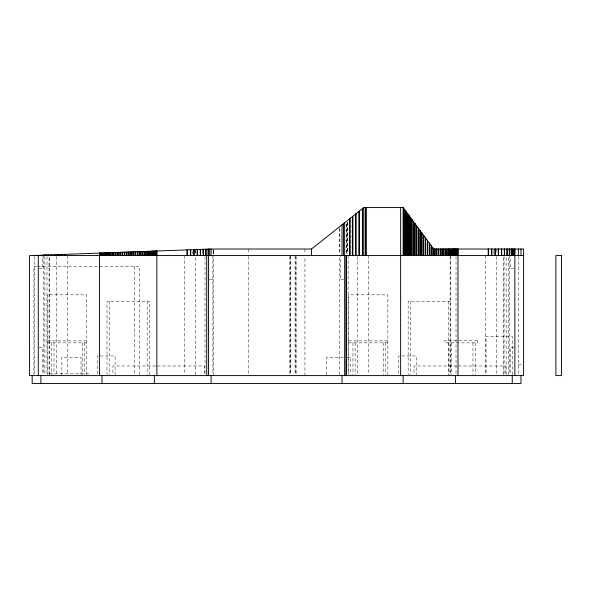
<?xml version="1.0" encoding="UTF-8"?>
<svg xmlns="http://www.w3.org/2000/svg" width="591" height="591" viewBox="0 0 591 591"><rect width="100%" height="100%" fill="white"/><g stroke="black" fill="none" stroke-linecap="round" stroke-linejoin="round"><path stroke-width="0.44" stroke-dasharray="2.96 2.22" d="M49.083 374.664L49.083 256.487M49.629 374.664L49.629 256.487M195.51 374.664L195.51 256.487M213.72 375.588L213.72 255.563M304.941 375.588L304.941 256.487M339.419 374.664L339.419 255.563M503.517 374.664L503.517 256.487M506.147 374.664L506.147 256.487M508.267 374.664L508.267 256.487M36.531 266.475L33.923 266.475L33.916 374.672M37.455 266.475L139.528 266.475L139.528 374.672M39.154 268.661L42.641 268.661L42.641 255.563M513.985 268.661L510.498 268.661L510.498 256.442M209.362 279.573L212.849 279.573M343.777 279.573L340.29 279.573L340.29 256.487M450.482 301.395L408.159 301.395L408.152 374.672M47.443 340.889L86.722 340.889M348.579 340.889L387.859 340.889M47.443 342.854L86.722 342.854M348.579 342.854L387.859 342.854M39.154 347.22L42.641 347.22L42.641 374.672M513.985 347.22L510.498 347.22L510.498 374.672M98.298 355.945L97.633 355.945L97.633 374.694M100.189 355.945L115.09 355.945L115.09 374.694M399.804 355.945L398.77 355.945L398.77 374.694M401.961 355.945L416.227 355.945L416.227 374.694M343.378 357.252L326.757 357.252L326.757 374.672M347.072 357.252L350.766 357.252L350.766 374.672M518.351 364.677L523.589 364.677M155.736 365.984L112.911 365.984L112.911 374.709M157.236 365.984L204.56 365.984L204.56 374.709M456.873 365.984L414.047 365.984L414.047 374.709M458.372 365.984L505.697 365.984L505.697 374.709M49.629 373.837L88.901 373.837M518.351 256.487L518.351 374.679M512.242 374.672L512.242 336.309L486.061 336.309L486.061 374.672M509.627 255.563L509.627 374.664M504.064 256.487L504.064 374.664M496.647 249.018L496.647 253.931M496.647 256.487L496.647 374.664M493.773 250.658L493.773 253.931M485.625 255.563L485.625 374.664M475.585 342.854L475.585 374.679M472.963 342.854L472.963 374.679M456.023 256.487L456.023 374.664M451.576 342.854L451.576 374.679M450.475 255.563L450.49 374.672M450.113 256.487L450.113 374.664M448.961 342.854L448.961 374.679M448.303 301.395L448.303 374.672M410.339 301.395L410.339 374.672M387.859 374.664L387.859 294.843L348.579 294.843L348.579 374.664M385.679 342.854L385.679 374.679M383.493 342.854L383.493 374.679M368.658 255.563L368.658 374.664M357.629 256.487L357.629 374.664M355.125 342.854L355.125 374.679M352.945 342.854L352.945 374.679M350.921 219.645L350.921 253.724M348.136 255.563L348.136 374.664M347.523 222.334L347.523 253.724M347.338 222.475L347.338 253.731M347.094 222.659L347.094 253.738M346.4 224.078L346.4 253.768M346.289 224.233L346.289 253.724M339.869 228.362L339.869 253.753M339.53 228.614L339.419 253.775M304.941 249.018L304.941 253.931M296.157 256.487L296.157 374.664M295.441 256.487L295.441 374.664M295.072 255.563L295.072 374.664M290.602 255.563L290.602 374.664M290.24 256.487L290.24 374.664M289.524 256.487L289.524 374.664M248.205 249.018L248.205 253.931M248.205 256.487L248.205 375.588M213.72 249.018L213.72 253.931L213.61 250.658M213.521 250.658L213.521 253.931M213.41 250.658L213.41 253.931M213.129 250.658L213.129 253.931M212.849 255.563L212.893 374.664M205.003 256.487L205.003 374.664M202.218 250.237L202.218 253.79M195.51 249.594L195.51 253.857M195.281 250.451L195.281 253.864M192.636 251.374L192.636 253.886M184.481 255.563L184.481 374.664M149.353 374.672L149.353 301.395L107.023 301.395L107.015 374.672M147.166 301.395L147.166 374.672M134.29 266.475L134.29 374.672M109.202 301.395L109.202 374.672M86.722 374.664L86.722 294.843L47.443 294.843L47.443 374.664M84.543 342.854L84.543 374.679M82.356 342.854L82.356 374.679M81.048 374.672L81.048 357.252L61.848 357.252L61.848 374.672M67.522 255.563L67.522 374.664M56.492 256.487L56.492 374.664M53.988 342.854L53.988 374.679M51.809 342.854L51.809 374.679M46.999 256.487L46.999 374.664M44.872 256.487L44.872 375.588M43.512 255.563L43.512 374.664M34.788 256.487L34.788 374.664M477.329 340.667L444.595 340.667L444.595 342.854L477.329 342.854L477.329 340.667"/><path stroke-width="0.89" d="M38.282 375.588L38.282 255.342M99.51 375.588L99.51 253.103M208.49 375.588L208.49 249.114L208.534 255.563M344.656 375.588L344.656 222.763M34.788 255.467L211.105 249.018L311.487 249.018L363.857 207.559L403.136 207.559L433.683 249.018L433.683 255.563M433.683 249.018L523.589 249.018L523.589 375.588L29.565 375.588L29.55 255.563L523.589 255.563M520.974 249.018L520.974 255.563M520.974 375.588L520.974 383.441L32.165 383.441L32.165 375.588M518.351 249.018L518.351 255.563M514.857 249.018L514.864 375.588M513.993 249.018L513.904 255.563M512.892 249.018L512.892 255.563M512.766 249.018L512.766 255.563M512.242 375.588L512.242 383.441M511.378 249.018L511.378 255.563M511.208 249.018L511.208 255.563M509.457 249.018L509.457 255.563M509.25 249.018L509.25 255.563M507.181 249.018L507.181 255.563M506.938 249.018L506.938 255.563M504.581 249.018L504.581 255.563M504.308 249.018L504.308 255.563M501.693 249.018L501.693 255.563M501.397 249.018L501.397 255.563M498.582 249.018L498.582 255.563M498.265 249.018L498.265 255.563M495.295 249.018L495.295 255.563M494.963 249.018L494.963 255.563M491.882 249.018L491.882 255.563M491.542 249.018L491.542 255.563M488.41 249.018L488.41 255.563M488.24 249.018L488.24 255.563M457.995 249.018L457.995 375.588M457.87 249.018L457.892 255.563M457.552 249.018L457.589 255.563M457.124 249.018L457.168 255.563M456.621 249.018L456.57 255.563M455.964 249.018L455.897 255.563M455.506 375.588L455.506 383.441M455.188 249.018L455.188 255.563M455.114 249.018L455.114 255.563M454.309 249.018L454.309 255.563M454.22 249.018L454.22 255.563M453.319 249.018L453.319 255.563M453.223 249.018L453.223 255.563M452.226 249.018L452.226 255.563M452.122 249.018L452.122 255.563M451.036 249.018L451.036 255.563M450.918 249.018L450.918 255.563M449.751 249.018L449.751 255.563M449.625 249.018L449.625 255.563M448.377 249.018L448.377 255.563M448.251 249.018L448.251 255.563M446.922 249.018L446.922 255.563M446.789 249.018L446.789 255.563M445.392 249.018L445.392 255.563M445.252 249.018L445.252 255.563M443.797 249.018L443.797 255.563M443.649 249.018L443.649 255.563M442.134 249.018L442.134 255.563M441.987 249.018L441.987 255.563M440.421 249.018L440.421 255.563M440.265 249.018L440.265 255.563M438.662 249.018L438.662 255.563M438.5 249.018L438.5 255.563M436.86 249.018L436.86 255.563M436.69 249.018L436.69 255.563M435.028 249.018L435.028 255.563M434.858 249.018L434.858 255.563M433.166 248.316L433.166 255.563M432.996 248.087L432.996 255.563M431.29 245.767L431.29 255.563M431.12 245.538L431.12 255.563M429.406 243.211L429.406 255.563M429.236 242.982L429.236 255.563M427.522 240.655L427.522 255.563M427.352 240.426L427.352 255.563M425.646 238.107L425.646 255.563M425.476 237.877L425.476 255.563M423.784 235.587L423.784 255.563M423.621 235.358L423.621 255.563M421.952 233.09L421.952 255.563M421.782 232.869L421.782 255.563M420.142 230.645L420.142 255.563M419.979 230.424L419.979 255.563M418.376 228.244L418.376 255.563M418.221 228.03L418.221 255.563M416.655 225.91L416.655 255.563M416.507 225.703L416.507 255.563M414.993 223.649L414.993 255.563M414.845 223.45L414.845 255.563M413.39 221.477L413.39 255.563M413.249 221.285L413.249 255.563M411.853 219.394L411.853 255.563M411.72 219.209L411.72 255.563M410.398 217.414L410.398 255.563M410.265 217.237L410.265 255.563M409.016 215.538L409.016 255.563M408.891 215.375L408.891 255.563M407.724 213.787L407.724 255.563M407.613 213.632L407.613 255.563M406.519 212.154L406.519 255.563M406.416 212.014L406.416 255.563M405.419 210.662L405.419 255.563M405.323 210.529L405.323 255.563M404.333 209.184L404.421 255.563M403.454 207.988L403.527 255.563M403.136 207.559L403.136 255.563M403.136 375.588L403.136 383.441M400.646 207.559L400.646 375.588M366.036 207.559L366.036 255.563M365.866 207.559L365.866 255.563M363.857 207.559L363.857 255.563M362.734 208.446L362.734 255.563M362.394 208.719L362.394 255.563M359.313 211.157L359.313 255.563M358.981 211.415L358.981 255.563M356.011 213.772L356.011 255.563M355.693 214.023L355.693 255.563M352.879 216.247L352.879 255.563M352.583 216.483L352.583 255.563M349.968 218.552L349.968 255.563M349.702 218.766L349.702 255.563M346.4 255.563L346.4 375.588M346.008 255.563L346.008 375.588M343.489 223.686L343.489 255.563M342.034 224.831L342.034 255.563M342.034 375.588L342.034 383.441M311.487 249.018L311.487 255.563M211.105 249.018L211.105 255.563M211.105 375.588L211.105 383.441M209.65 249.077L209.65 255.563M208.32 249.121L208.32 255.563M208.113 249.129L208.113 255.563M206.739 255.563L206.739 375.588M206.045 249.203L206.045 255.563M205.801 249.217L205.801 255.563M203.444 249.299L203.444 255.563M203.171 249.313L203.171 255.563M200.556 249.409L200.556 255.563M200.26 249.417L200.26 255.563M197.446 249.52L197.446 255.563M197.128 249.535L197.128 255.563M194.158 249.638L194.158 255.563M193.826 249.653L193.826 255.563M190.745 249.764L190.745 255.563M190.405 249.779L190.405 255.563M187.273 249.89L187.273 255.563M187.103 249.897L187.103 255.563M156.859 251.005L156.859 375.588M156.748 251.005L156.726 255.563M156.024 251.035L155.98 255.563M155.485 251.057L155.485 255.563M155.433 251.057L155.433 255.563M154.827 251.079L154.761 255.563M154.369 375.588L154.369 383.441M154.052 251.109L154.052 255.563M153.978 251.109L153.978 255.563M153.172 251.138L153.172 255.563M153.084 251.145L153.084 255.563M152.183 251.175L152.183 255.563M152.086 251.182L152.086 255.563M151.089 251.219L151.089 255.563M150.986 251.219L150.986 255.563M149.892 251.256L149.892 255.563M149.782 251.264L149.782 255.563M148.614 251.308L148.614 255.563M148.489 251.308L148.489 255.563M147.24 251.36L147.24 255.563M147.107 251.36L147.107 255.563M145.785 251.411L145.785 255.563M145.652 251.411L145.652 255.563M144.256 251.463L144.256 255.563M144.115 251.47L144.115 255.563M142.66 251.522L142.66 255.563M142.512 251.53L142.512 255.563M140.998 251.581L140.998 255.563M140.843 251.589L140.843 255.563M139.284 251.648L139.284 255.563M139.129 251.655L139.129 255.563M137.526 251.714L137.526 255.563M137.363 251.722L137.363 255.563M135.723 251.781L135.723 255.563M135.553 251.781L135.553 255.563M133.884 251.847L133.884 255.563M133.721 251.855L133.721 255.563M132.029 251.914L132.029 255.563M131.859 251.921L131.859 255.563M130.153 251.98L130.153 255.563M129.983 251.988L129.983 255.563M128.269 252.054L128.269 255.563M128.099 252.054L128.099 255.563M126.385 252.121L126.385 255.563M126.215 252.128L126.215 255.563M124.509 252.187L124.509 255.563M124.339 252.194L124.339 255.563M122.647 252.254L122.647 255.563M122.477 252.261L122.477 255.563M120.808 252.32L120.808 255.563M120.645 252.327L120.645 255.563M119.005 252.387L119.005 255.563M118.843 252.394L118.843 255.563M117.24 252.453L117.24 255.563M117.084 252.46L117.084 255.563M115.518 252.52L115.518 255.563M115.371 252.52L115.371 255.563M113.856 252.579L113.856 255.563M113.708 252.586L113.708 255.563M112.253 252.638L112.253 255.563M112.113 252.645L112.113 255.563M110.716 252.689L110.716 255.563M110.583 252.697L110.583 255.563M109.254 252.749L109.254 255.563M109.128 252.749L109.128 255.563M107.88 252.8L107.88 255.563M107.754 252.8L107.754 255.563M106.587 252.845L106.587 255.563M106.469 252.845L106.469 255.563M105.383 252.889L105.383 255.563M105.279 252.889L105.279 255.563M104.282 252.926L104.282 255.563M104.186 252.933L104.186 255.563M102.391 253L102.309 255.563M101.999 375.588L101.999 383.441M101.608 253.029L101.541 255.563M100.935 253.051L100.935 255.563M100.884 253.051L100.884 255.563M100.381 253.074L100.337 255.563M99.635 253.096L99.613 255.563M64.899 254.366L64.899 255.563M64.729 254.374L64.729 255.563M61.597 254.492L61.597 255.563M61.257 254.499L61.257 255.563M58.177 254.618L58.177 255.563M57.844 254.625L57.844 255.563M54.874 254.736L54.874 255.563M54.557 254.751L54.557 255.563M51.742 254.854L51.742 255.563M51.447 254.861L51.447 255.563M48.831 254.957L48.831 255.563M48.565 254.965L48.565 255.563M46.999 255.024L46.999 255.563M46.386 255.046L46.386 255.563M46.201 255.053L46.201 255.563M45.958 255.061L45.958 255.563M45.152 255.09L45.152 255.563M44.872 255.105L44.872 255.563M44.251 255.127L44.251 255.563M43.889 255.135L43.889 255.563M43.704 255.142L43.682 255.563M43.512 255.149L43.512 255.563M40.897 375.588L40.897 383.441M561.45 255.563L555.887 255.563L555.887 375.588L561.45 375.588L561.45 255.563M514.65 255.563L514.65 249.018L514.606 255.563M156.452 255.563L156.452 251.02L156.416 255.563M103.285 255.563L103.285 252.963L103.196 255.563M99.953 255.563L99.953 253.088L99.916 255.563"/></g></svg>
